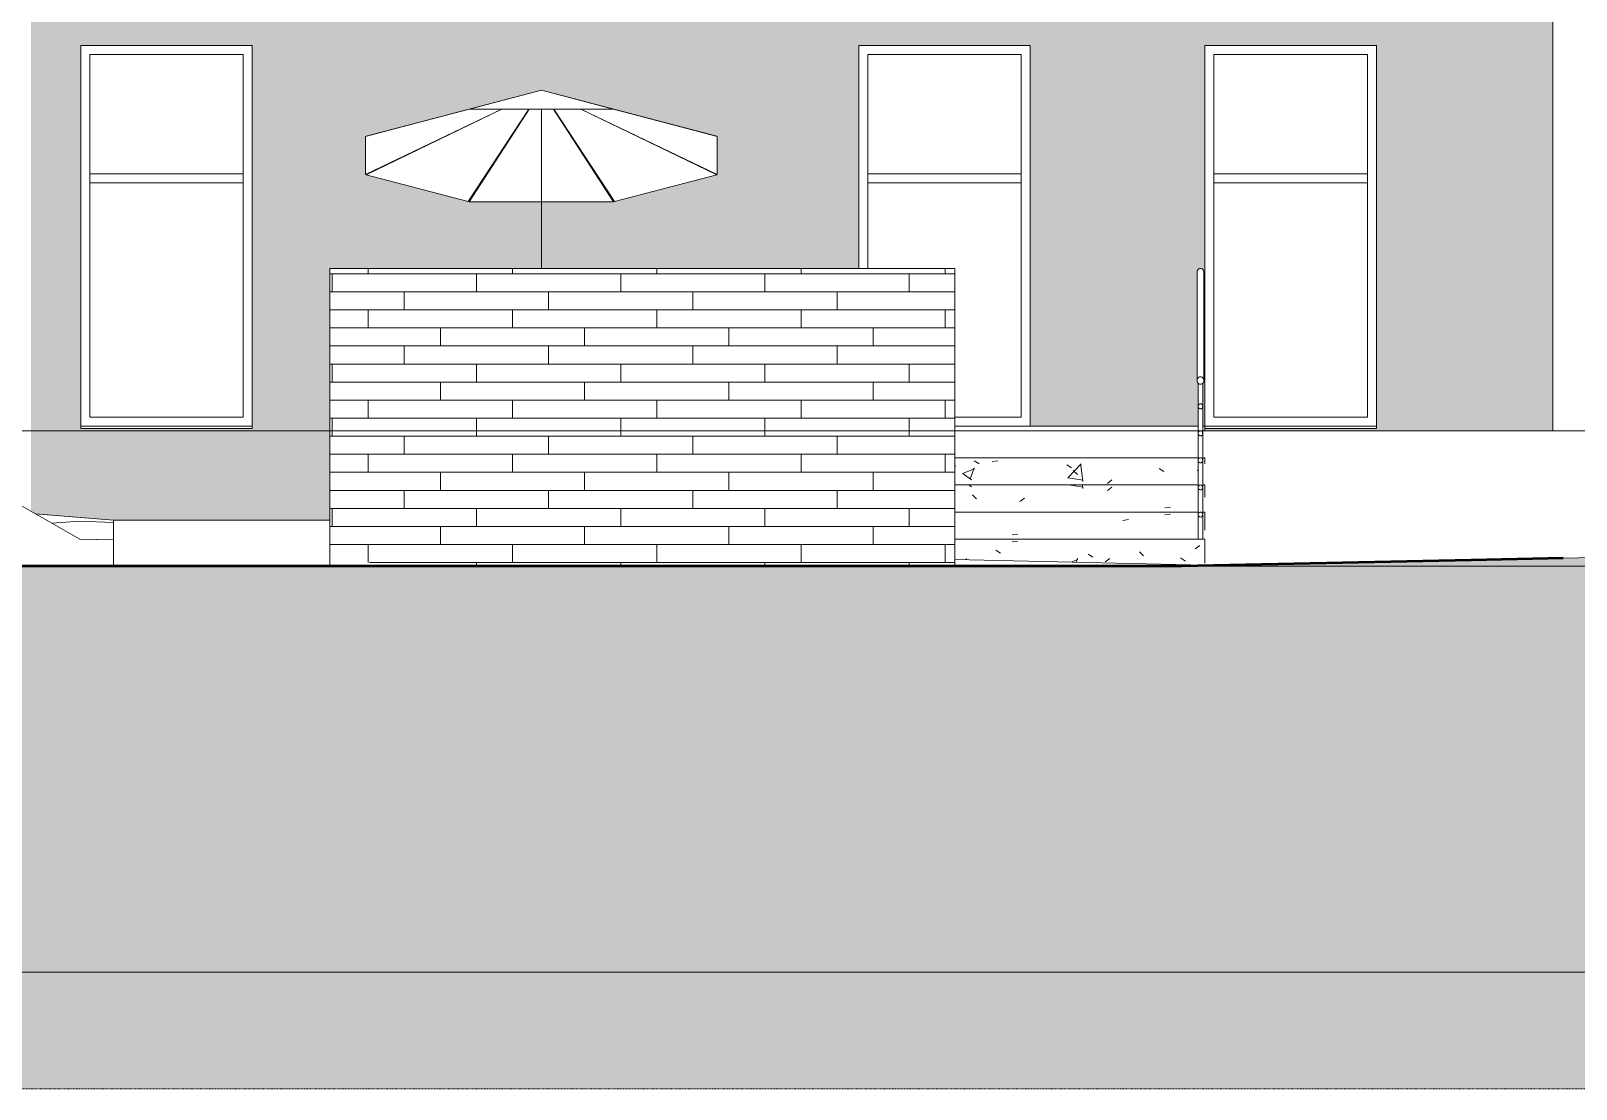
# Model space of a CAD drawing. Header units: inches. Extents: x 1747 to 7606, y -251 to 585.
# Drawn here: x 6112 to 6454.8, y -145.9 to 88.6 of the extents above; entities that cross this region are included whole.
import ezdxf

# ---------------------------------------------------------------- set-up
doc = ezdxf.new("R2010")
doc.units = ezdxf.units.IN
doc.header["$MEASUREMENT"] = 0
doc.linetypes.add('Aligning Line 1_8_', pattern=[0.25, 0.125, -0.125])
doc.linetypes.add('Grid Line 1_2_', pattern=[0.875, 0.5, -0.125, 0.125, -0.125])
for name, color, linetype, lineweight in [('0-3', 10, 'Continuous', 5), ('A-FLOR', 192, 'Continuous', 13), ('A-FLOR-HRAL', 11, 'Continuous', 9), ('A-FLOR-LEVL', 51, 'Continuous', 9), ('A-FLOR-LEVL-1', 51, 'Grid Line 1_2_', 9), ('A-GENM', 5, 'Continuous', 9), ('A-WALL', 113, 'Continuous', 13), ('A-WALL-PATT-1', 111, 'Continuous', 9), ('C-BLDG-PADS-1', 7, 'Continuous', 9), ('C-TOPO', 7, 'Continuous', 9), ('C-TOPO-1', 250, 'Continuous', 50), ('G-ANNO-SYMB', 111, 'Aligning Line 1_8_', 9), ('G-ANNO-SYMB-1', 147, 'Aligning Line 1_8_', 9), ('G-IMPT', 8, 'Continuous', 9), ('L-SITE', 91, 'Continuous', 9), ('S-STRS', 31, 'Continuous', 9)]:
    doc.layers.add(name, color=color, linetype=linetype, lineweight=lineweight)
pattern_1 = [(0, (6314.8326, -29.2), (0, 4), []), (90, (6314.8326, -29.2), (-8, 8), [4, -28]), (90, (6330.8326, -25.2), (-8, 8), [4, -28])]

# ---------------------------------------------------------------- blocks, each defined once
blk = doc.blocks.new('CTR - 2nd Phase_rvt-2-BUILDING ELEVATION - NORTH')
at = {"layer": 'A-FLOR-LEVL-1'}
for p, q in [((-12558.48, 0), (-9609.49, 0)), ((-12558.48, -30), (-9609.49, -30)), ((-12558.48, -120), (-9609.49, -120))]:
    blk.add_line(p, q, dxfattribs=at)
blk = doc.blocks.new('CTR  - Topography_rvt-2-BUILDING ELEVATION - NORTH')
at = {"layer": 'C-TOPO'}
h = blk.add_hatch(dxfattribs=at)
h.set_pattern_fill('FP_45', color=256, style=0, pattern_type=2)
h.set_pattern_definition([(0, (12, 0), (24, 24), [24, -24]), (0, (12, 9), (24, 24), [24, -24]), (0, (12, 18), (24, 24), [24, -24]), (90, (15, 21), (-24, 24), [24, -24]), (90, (24, 21), (-24, 24), [24, -24]), (90, (33, 21), (-24, 24), [24, -24])])
h.paths.add_polyline_path([(-12408.28, -145.91), (-9706.16, -145.91), (-9706.16, 4.72), (-9743.73, 2.58), (-9768.94, 2.2), (-9792.27, 0.09), (-9800.81, -1.14), (-9823.15, -1.14), (-9826.28, -1.52), (-9893.34, -4.3), (-9896.52, -5.01), (-9915.25, -12.61), (-9950.42, -20.49), (-9956.61, -23), (-10060.1, -17.59), (-10091.21, -21.29), (-10136.73, -22.07), (-10165.22, -22.67), (-10281.96, -24.6), (-10370.76, -26.59), (-10412.87, -26.71), (-10450.41, -27.55), (-10486.95, -27.6), (-10517.54, -27.24), (-10524.96, -27.24), (-10534.89, -27.12), (-10585.35, -27.54), (-10642.59, -27.26), (-10678.15, -26.98), (-10825.64, -29.97), (-10868.69, -30), (-12461.79, -30), (-12461.79, -145.91), (-12439.97, -145.91)], flags=0)
at = {"layer": 'A-FLOR-LEVL-1'}
for p, q in [((-12558.48, 0), (-9609.49, 0)), ((-12558.48, -120), (-9609.49, -120))]:
    blk.add_line(p, q, dxfattribs=at)
at = {"layer": 'C-BLDG-PADS-1'}
for p, q in [((-11078.46, -18.37), (-11061.11, -19.81)), ((-11061.11, -19.84), (-11013.11, -19.84))]:
    blk.add_line(p, q, dxfattribs=at)
at = {"layer": 'C-TOPO'}
for p, q in [((-11135.19, 14), (-11068.59, -24)), ((-10819.06, -0.01), (-10818.99, 0)), ((-10783.67, 0), (-10818.99, 0)), ((-10783.67, 0), (-10731.31, 0)), ((-11074.79, -20.46), (-11068.59, -20)), ((-11068.59, -20), (-11061.11, -20.3)), ((-11061.11, -20.3), (-11061.11, -24.17)), ((-11068.79, -23.97), (-11068.59, -24)), ((-11068.59, -24), (-11064.65, -24.1)), ((-11068.59, -24), (-11061.11, -24.17)), ((-11061.11, -25.68), (-11061.11, -24.17)), ((-10678.15, -26.98), (-10759.96, -28.66)), ((-11081.58, -30), (-11063.03, -30)), ((-11034.25, -30), (-11063.03, -30)), ((-10940.6, -30), (-11034.25, -30)), ((-10858.76, -30), (-10940.6, -30)), ((-10823.44, -29.95), (-10876.59, -30)), ((-10818.99, -29.77), (-10874.46, -28.49)), ((-10860.99, -30), (-10858.76, -30)), ((-10858.76, -30), (-10824.23, -29.97)), ((-10759.96, -28.66), (-10824.23, -29.97)), ((-10823.58, -29.97), (-10824.23, -29.97)), ((-10818.99, -29.86), (-10818.99, -29.77)), ((-10816.88, -29.82), (-10818.99, -29.77)), ((-10818.99, -29.77), (-10818.99, -29.86))]:
    blk.add_line(p, q, dxfattribs=at)
at = {"layer": 'C-TOPO-1'}
for p, q in [((-11063.03, -30), (-11081.58, -30)), ((-11034.25, -30), (-11063.03, -30)), ((-10940.6, -30), (-11034.25, -30)), ((-10858.76, -30), (-10940.6, -30)), ((-10824.23, -29.97), (-10858.76, -30)), ((-10759.96, -28.66), (-10824.23, -29.97)), ((-10739.52, -28.24), (-10759.96, -28.66))]:
    blk.add_line(p, q, dxfattribs=at)
at = {"layer": 'G-ANNO-SYMB-1'}
blk.add_line((-9742.88, 0), (-12461.79, 0), dxfattribs=at)
blk = doc.blocks.new('CTR - 1st Phase - Common Walls_rvt-2-BUILDING ELEVATION - NORTH')
at = {"layer": 'A-FLOR-LEVL-1'}
for p, q in [((-12558.48, 0), (-9609.49, 0)), ((-12558.48, -30), (-9609.49, -30)), ((-12558.48, -120), (-9609.49, -120))]:
    blk.add_line(p, q, dxfattribs=at)
at = {"layer": 'G-ANNO-SYMB-1'}
blk.add_line((-9706.16, 0), (-12461.79, 0), dxfattribs=at)
blk = doc.blocks.new('Outdoor Table01 - 02ZUTB01_dwg-V22-BUILDING ELEVATION - NORTH')
at = {"layer": 'G-IMPT'}
for p, q in [((-12157.79, 75.5), (-12196.68, 65.31)), ((-12157.79, 75.5), (-12174.05, 71.26)), ((-12157.79, 75.5), (-12173.79, 71.29)), ((-12157.79, 75.5), (-12141.79, 71.29)), ((-12157.79, 75.5), (-12118.9, 65.31)), ((-12157.79, 75.5), (-12141.53, 71.26)), ((-12196.79, 65.24), (-12173.79, 71.29)), ((-12166.58, 71.29), (-12196.79, 56.82)), ((-12166.52, 71.29), (-12196.68, 56.75)), ((-12174.05, 71.26), (-12196.68, 65.31)), ((-12160.56, 71.29), (-12174.05, 50.8)), ((-12160.51, 71.29), (-12173.79, 50.77)), ((-12141.79, 71.29), (-12173.79, 71.29)), ((-12157.79, 49.5), (-12157.79, 71.29)), ((-12157.79, 49.5), (-12157.79, 71.29)), ((-12155.07, 71.29), (-12141.79, 50.77)), ((-12155.02, 71.29), (-12141.53, 50.8)), ((-12149.06, 71.29), (-12118.9, 56.75)), ((-12149, 71.29), (-12118.79, 56.82)), ((-12141.79, 71.29), (-12118.79, 65.24)), ((-12118.9, 65.31), (-12141.53, 71.26)), ((-12196.79, 65.24), (-12196.79, 56.82)), ((-12118.79, 56.82), (-12118.79, 65.24)), ((-12196.68, 56.75), (-12174.05, 50.8)), ((-12141.53, 50.8), (-12118.9, 56.75)), ((-12173.79, 50.77), (-12141.79, 50.77)), ((-12157.79, 36), (-12157.79, 49.5)), ((-12157.79, 36), (-12157.79, 49.5))]:
    blk.add_line(p, q, dxfattribs=at)
blk = doc.blocks.new('Outdoor Table01 - Outdoor Table01-1899970-BUILDING ELEVATION - NORTH')
at = {"extrusion": (0, 0, -1), "zscale": -1}
blk.add_blockref('Outdoor Table01 - 02ZUTB01_dwg-V22-BUILDING ELEVATION - NORTH', (22279.58, 0), dxfattribs=at)
blk = doc.blocks.new('_THE_ WINDOW _ DOOR - Window - 1st Floor-V32-BUILDING ELEVATION - NORTH')
at = {"layer": 'A-GENM'}
for p, q in [((-10857.76, 85.38), (-10895.79, 85.38)), ((-10895.79, 85.38), (-10895.79, 36)), ((-10893.79, 36), (-10893.79, 83.38)), ((-10893.79, 83.38), (-10859.76, 83.38)), ((-10859.76, 83.38), (-10859.76, 3)), ((-10857.76, 1), (-10857.76, 85.38)), ((-10893.79, 57), (-10893.79, 55)), ((-10859.76, 57), (-10893.79, 57)), ((-10893.79, 55), (-10859.76, 55)), ((-10859.76, 55), (-10859.76, 57)), ((-10859.76, 3), (-10874.46, 3))]:
    blk.add_line(p, q, dxfattribs=at)
blk = doc.blocks.new('_THE_ WINDOW _ DOOR - Window - 1st Floor-V30-BUILDING ELEVATION - NORTH')
at = {"layer": 'A-GENM'}
for p, q in [((-10242.99, 85.38), (-10281.01, 85.38)), ((-10281.01, 85.38), (-10281.01, 1)), ((-10279.01, 3), (-10279.01, 83.38)), ((-10279.01, 83.38), (-10244.99, 83.38)), ((-10244.99, 83.38), (-10244.99, 3)), ((-10242.99, 1), (-10242.99, 85.38)), ((-10279.01, 57), (-10279.01, 55)), ((-10244.99, 57), (-10279.01, 57)), ((-10279.01, 55), (-10244.99, 55)), ((-10244.99, 55), (-10244.99, 57)), ((-10281.01, 1), (-10281.01, 0.5)), ((-10281.01, 1), (-10242.99, 1)), ((-10281.01, 0.5), (-10242.99, 0.5)), ((-10244.99, 3), (-10279.01, 3)), ((-10242.99, 0.5), (-10242.99, 1))]:
    blk.add_line(p, q, dxfattribs=at)
blk = doc.blocks.new('Ramp - Ramp-1928643-BUILDING ELEVATION - NORTH')
at = {"layer": 'A-FLOR-LEVL'}
for p, q in [((-11298.99, -0.02), (-11198.42, -8.4)), ((-11298.82, -3.04), (-11298.99, -3.03)), ((-11078.4, -18.4), (-11061.11, -19.84)), ((-11061.11, -19.84), (-11061.11, -20.3)), ((-11013.11, -19.84), (-11061.11, -19.84)), ((-11061.11, -19.84), (-11013.11, -19.84)), ((-11061.11, -25.68), (-11061.11, -30)), ((-11013.11, -30), (-11013.11, -26.98))]:
    blk.add_line(p, q, dxfattribs=at)
blk = doc.blocks.new('Railing - 1_-1411116-BUILDING ELEVATION - NORTH')
at = {"layer": 'A-FLOR-HRAL'}
for p, q in [((-10820.49, 10.57), (-10820.49, -24)), ((-10819.49, -24), (-10819.49, 10.57))]:
    blk.add_line(p, q, dxfattribs=at)
at = {"layer": 'A-FLOR-HRAL', "flags": 128}
for points in [[(-10820.03, 10.32), (-10820.1, 10.33), (-10820.3, 10.38), (-10820.44, 10.46), (-10820.48, 10.52)], [(-10819.5, 10.52), (-10819.54, 10.46), (-10819.68, 10.38), (-10819.88, 10.33), (-10819.95, 10.32)]]:
    blk.add_lwpolyline(points, dxfattribs=at)
blk = doc.blocks.new('Railing - Railing-1929021-BUILDING ELEVATION - NORTH')
at = {"layer": 'A-FLOR-HRAL'}
for p, q in [((-10820.49, 6.47), (-10820.49, 5.44)), ((-10819.49, 5.44), (-10819.49, 6.47)), ((-10820.49, 0.47), (-10820.49, -0.56)), ((-10819.49, -0.56), (-10819.49, 0.47)), ((-10820.49, -5.53), (-10820.49, -6.56)), ((-10819.49, -6.56), (-10819.49, -5.53)), ((-10820.49, -11.52), (-10820.49, -12.56)), ((-10819.49, -12.56), (-10819.49, -11.52)), ((-10820.49, -17.52), (-10820.49, -18.56)), ((-10819.49, -18.56), (-10819.49, -17.52))]:
    blk.add_line(p, q, dxfattribs=at)
at = {"layer": 'A-FLOR-HRAL', "flags": 128}
for points in [[(-10819.49, 5.44), (-10819.51, 5.59), (-10819.56, 5.72), (-10819.64, 5.84), (-10819.74, 5.93), (-10819.86, 5.98), (-10819.99, 6), (-10820.12, 5.98), (-10820.24, 5.93), (-10820.34, 5.84), (-10820.42, 5.72), (-10820.47, 5.59), (-10820.49, 5.44)], [(-10820.49, 5.44), (-10820.47, 5.3), (-10820.42, 5.16), (-10820.34, 5.05), (-10820.24, 4.96), (-10820.12, 4.9), (-10819.99, 4.88), (-10819.86, 4.9), (-10819.74, 4.96), (-10819.64, 5.05), (-10819.56, 5.16), (-10819.51, 5.3), (-10819.49, 5.44)], [(-10819.49, -0.56), (-10819.51, -0.41), (-10819.56, -0.28), (-10819.64, -0.16), (-10819.74, -0.07), (-10819.86, -0.02), (-10819.99, 0), (-10820.12, -0.02), (-10820.24, -0.07), (-10820.34, -0.16), (-10820.42, -0.28), (-10820.47, -0.41), (-10820.49, -0.56)], [(-10820.49, -0.56), (-10820.47, -0.7), (-10820.42, -0.84), (-10820.34, -0.95), (-10820.24, -1.04), (-10820.12, -1.1), (-10819.99, -1.12), (-10819.86, -1.1), (-10819.74, -1.04), (-10819.64, -0.95), (-10819.56, -0.84), (-10819.51, -0.7), (-10819.49, -0.56)], [(-10819.49, -6.56), (-10819.51, -6.41), (-10819.56, -6.28), (-10819.64, -6.16), (-10819.74, -6.07), (-10819.86, -6.02), (-10819.99, -6), (-10820.12, -6.02), (-10820.24, -6.07), (-10820.34, -6.16), (-10820.42, -6.28), (-10820.47, -6.41), (-10820.49, -6.56)], [(-10820.49, -6.56), (-10820.47, -6.7), (-10820.42, -6.84), (-10820.34, -6.95), (-10820.24, -7.04), (-10820.12, -7.1), (-10819.99, -7.12), (-10819.86, -7.1), (-10819.74, -7.04), (-10819.64, -6.95), (-10819.56, -6.84), (-10819.51, -6.7), (-10819.49, -6.56)], [(-10819.49, -12.56), (-10819.51, -12.41), (-10819.56, -12.28), (-10819.64, -12.16), (-10819.74, -12.07), (-10819.86, -12.02), (-10819.99, -12), (-10820.12, -12.02), (-10820.24, -12.07), (-10820.34, -12.16), (-10820.42, -12.28), (-10820.47, -12.41), (-10820.49, -12.56)], [(-10820.49, -12.56), (-10820.47, -12.7), (-10820.42, -12.84), (-10820.34, -12.95), (-10820.24, -13.04), (-10820.12, -13.1), (-10819.99, -13.12), (-10819.86, -13.1), (-10819.74, -13.04), (-10819.64, -12.95), (-10819.56, -12.84), (-10819.51, -12.7), (-10819.49, -12.56)], [(-10819.49, -18.56), (-10819.51, -18.41), (-10819.56, -18.28), (-10819.64, -18.16), (-10819.74, -18.07), (-10819.86, -18.02), (-10819.99, -18), (-10820.12, -18.02), (-10820.24, -18.07), (-10820.34, -18.16), (-10820.42, -18.28), (-10820.47, -18.41), (-10820.49, -18.56)], [(-10820.49, -18.56), (-10820.47, -18.7), (-10820.42, -18.84), (-10820.34, -18.95), (-10820.24, -19.04), (-10820.12, -19.1), (-10819.99, -19.12), (-10819.86, -19.1), (-10819.74, -19.04), (-10819.64, -18.95), (-10819.56, -18.84), (-10819.51, -18.7), (-10819.49, -18.56)]]:
    blk.add_lwpolyline(points, dxfattribs=at)
blk.add_blockref('Railing - 1_-1411116-BUILDING ELEVATION - NORTH', (0, 0))
blk = doc.blocks.new('Top Rail Type - Top Rail_Internal_-1929038-BUILDING ELEVATION - NORTH')
at = {"layer": 'A-FLOR-HRAL'}
for p, q in [((-10820.74, 35.16), (-10820.74, 11.16)), ((-10819.24, 11.16), (-10819.24, 35.16))]:
    blk.add_line(p, q, dxfattribs=at)
at = {"layer": 'A-FLOR-HRAL', "flags": 128}
for points in [[(-10820.74, 35.16), (-10820.71, 35.38), (-10820.64, 35.58), (-10820.52, 35.75), (-10820.36, 35.89), (-10820.18, 35.97), (-10819.99, 36), (-10819.8, 35.97), (-10819.61, 35.89), (-10819.46, 35.75), (-10819.34, 35.58), (-10819.26, 35.38), (-10819.24, 35.16)], [(-10819.24, 11.16), (-10819.26, 11.38), (-10819.34, 11.58), (-10819.46, 11.75), (-10819.61, 11.89), (-10819.8, 11.97), (-10819.99, 12), (-10820.18, 11.97), (-10820.36, 11.89), (-10820.52, 11.75), (-10820.64, 11.58), (-10820.71, 11.38), (-10820.74, 11.16)], [(-10820.74, 11.16), (-10820.71, 10.94), (-10820.64, 10.74), (-10820.52, 10.57), (-10820.36, 10.44), (-10820.18, 10.35), (-10819.99, 10.32), (-10819.8, 10.35), (-10819.61, 10.44), (-10819.46, 10.57), (-10819.34, 10.74), (-10819.26, 10.94), (-10819.24, 11.16)]]:
    blk.add_lwpolyline(points, dxfattribs=at)
blk = doc.blocks.new('_THE_ WINDOW _ DOOR - Window - 1st Floor-V39-BUILDING ELEVATION - NORTH')
at = {"layer": 'A-GENM'}
for p, q in [((-10780.96, 85.38), (-10818.99, 85.38)), ((-10818.99, 85.38), (-10818.99, 1)), ((-10816.99, 3), (-10816.99, 83.38)), ((-10816.99, 83.38), (-10782.96, 83.38)), ((-10782.96, 83.38), (-10782.96, 3)), ((-10780.96, 1), (-10780.96, 85.38)), ((-10816.99, 57), (-10816.99, 55)), ((-10782.96, 57), (-10816.99, 57)), ((-10816.99, 55), (-10782.96, 55)), ((-10782.96, 55), (-10782.96, 57)), ((-10818.99, 1), (-10780.96, 1)), ((-10818.99, 0.5), (-10780.96, 0.5)), ((-10782.96, 3), (-10816.99, 3)), ((-10780.96, 0.5), (-10780.96, 1))]:
    blk.add_line(p, q, dxfattribs=at)
blk = doc.blocks.new('077123 - Manufactured Gutters and Downspouts - 077123 - Manufactured Gutters and Downspouts-V43-BUILDING ELEVATION - NORTH')
at = {"layer": 'A-GENM'}
blk.add_line((-11403.18, 0), (-11403.18, 91.91), dxfattribs=at)

msp = doc.modelspace()

# ---------------------------------------------------------------- hatches: boundary and pattern name
at = {"layer": 'A-WALL-PATT-1'}
h = msp.add_hatch(dxfattribs=at)
h.set_pattern_fill('FP_65', color=256, style=0, pattern_type=2)
h.set_pattern_definition([(0, (5762.3446, -29.2), (0, 4), []), (90, (5762.3446, -29.2), (-8, 8), [4, -28]), (90, (5778.3446, -25.2), (-8, 8), [4, -28])])
h.paths.add_polyline_path([(6159.91, -19.84), (6178.31, -19.84), (6178.31, 36), (6295.63, 36), (6295.63, 85.38), (6333.66, 85.38), (6333.66, 1), (6370.93, 1), (6370.9, 10.57), (6370.78, 10.74), (6370.71, 10.94), (6370.68, 11.38), (6370.71, 35.38), (6370.78, 35.58), (6371, 35.84), (6371.18, 35.95), (6371.32, 35.98), (6371.54, 35.98), (6371.74, 35.92), (6371.88, 35.82), (6371.96, 35.75), (6372.08, 35.58), (6372.16, 35.38), (6372.18, 35.16), (6372.16, 10.94), (6372.08, 10.74), (6371.93, 10.46), (6371.93, 1), (6372.43, 1), (6372.43, 85.38), (6410.46, 85.38), (6410.46, 0.5), (6372.43, 0.5), (6372.43, 0), (6449.61, 0), (6449.61, 105.75), (6112.01, 105.75), (6112.01, -17.82), (6112.96, -18.37), (6130.31, -19.84), (6157.17, -19.84)], flags=0)
h.paths.add_polyline_path([(6104.01, -13.26), (6104.01, 105.75), (5796.24, 105.75), (5796.24, 97.38), (6026.83, 97.38), (6026.83, 3.59), (6056.23, 14), (6100.11, -11.04)], flags=0)
h.paths.add_polyline_path([(5993.05, -8.38), (6016.71, 0), (5892.43, 0), (5992.55, -8.34)], flags=0)
h.paths.add_polyline_path([(5762.34, 0), (5788.24, 0), (5788.24, 105.75), (5762.34, 105.75), (5762.34, 1.3)], flags=0)
h.paths.add_polyline_path([(6460.11, 0), (6756.43, 0), (6756.43, 0.5), (6718.41, 0.5), (6718.41, 85.38), (6756.43, 85.38), (6756.43, 105.75), (6457.61, 105.75), (6457.61, 0)], flags=0)
h.paths.add_polyline_path([(6764.43, 0), (6967.88, 0), (6967.88, 1), (6968.13, 1), (6968.1, 10.57), (6967.98, 10.74), (6967.91, 10.94), (6967.88, 11.38), (6967.91, 35.38), (6967.98, 35.58), (6968.2, 35.84), (6968.38, 35.95), (6968.58, 35.99), (6968.74, 35.98), (6968.94, 35.92), (6969.08, 35.82), (6969.16, 35.75), (6969.28, 35.58), (6969.36, 35.38), (6969.38, 35.16), (6969.36, 10.94), (6969.28, 10.74), (6969.13, 10.46), (6969.13, 1), (6986.83, 1), (6986.83, 85.38), (7024.86, 85.38), (7024.86, 36), (7025.23, 36), (7025.23, 85.38), (7063.26, 85.35), (7063.26, 73.84), (7063.63, 73.94), (7063.63, 105.75), (6764.43, 105.75), (6764.43, 0.42)], flags=0)
h.paths.add_polyline_path([(6494.96, 0.5), (6488.01, 0.5), (6488.01, 85.38), (6564.06, 85.38), (6564.06, 0.5), (6516.48, 0.5)], flags=0)
h.paths.add_polyline_path([(6150.5, 0.5), (6123.06, 0.5), (6123.06, 85.38), (6161.08, 85.38), (6161.08, 0.5)], flags=0)
h.paths.add_polyline_path([(6602.46, 0.5), (6564.43, 0.5), (6564.43, 85.38), (6602.46, 85.38), (6602.46, 1)], flags=0)
h.paths.add_polyline_path([(6679.63, 0.5), (6679.63, 85.38), (6717.66, 85.38), (6717.66, 0.5), (6688.71, 0.5)], flags=0)
h.paths.add_polyline_path([(6925.52, 0.5), (6910.41, 0.5), (6910.41, 85.38), (6948.43, 85.38), (6948.43, 0.5), (6947.05, 0.5)], flags=0)
h.paths.add_polyline_path([(7140.06, 36), (7181.33, 36), (7181.33, 105.75), (7071.63, 105.75), (7071.63, 74.98), (7102.03, 67.02), (7102.03, 85.38), (7140.06, 85.38), (7140.06, 64.38)], flags=0)
h.paths.add_polyline_path([(7097.75, 36), (7102.03, 36), (7102.03, 55.04), (7085.9, 50.8), (7072.36, 71.29), (7085.63, 50.77), (7071.63, 50.77), (7071.63, 36), (7085.81, 36)], flags=0)
h.paths.add_polyline_path([(7063.63, 36), (7063.63, 50.77), (7063.26, 50.77), (7063.26, 36)], flags=0)
h.paths.add_polyline_path([(6225.23, 75.5), (6241.5, 71.26), (6236.62, 72.52)], flags=0)
h.paths.add_polyline_path([(6236.62, 50.77), (6209.25, 50.8), (6222.46, 71.29), (6208.97, 50.8), (6186.34, 56.75), (6216.44, 71.29), (6186.23, 56.82), (6186.23, 65.24), (6225.23, 75.5), (6264.23, 65.24), (6264.23, 56.82), (6236.62, 70.01), (6264.12, 56.75), (6241.5, 50.8), (6227.96, 71.29), (6241.23, 50.77)], flags=0)
h.paths.add_polyline_path([(7102.03, 59.88), (7102.03, 59.98), (7078.36, 71.29), (7097.75, 61.94)], flags=0)
h.paths.add_polyline_path([(7063.26, 65.65), (7063.63, 66.23), (7063.63, 66.39), (7063.26, 65.82)], flags=0)
h.paths.add_polyline_path([(7102.03, 66.97), (7102.03, 67.01), (7097.75, 68.1)], flags=0)
h = msp.add_hatch(dxfattribs=at)
h.set_pattern_fill('FP_54', color=256, style=0, pattern_type=2)
h.set_pattern_definition(pattern_1)
h.paths.add_polyline_path([(6178.31, -30), (6178.31, -28.97), (6182.56, -29.08), (6182.56, 36), (6178.31, 36), (6178.31, -30)], flags=0)
h = msp.add_hatch(dxfattribs=at)
h.set_pattern_fill('FP_54', color=256, style=0, pattern_type=2)
h.set_pattern_definition(pattern_1)
h.paths.add_polyline_path([(6279.67, -30), (6316.96, -30), (6316.96, 36), (6182.56, 36), (6182.56, -29.08), (6219.39, -30), (6250.82, -30)], flags=0)
at = {"layer": 'S-STRS'}
h = msp.add_hatch(dxfattribs=at)
h.set_pattern_fill('FP_53', color=256, style=0, pattern_type=2)
h.set_pattern_definition([(49.781, (17203.422, 16.06), (27.542763, -2.39092), [2.867, -31.537]), (355.038, (17203.422, 16.06), (-5.32791, 28.66125), [2.304, -25.343]), (100.531, (17205.717, 15.86), (22.214947, 26.26965), [2.429, -26.723]), (45.962, (17203.42, 23.68), (40.98173, -6.30683), [4.303, -47.329]), (96.687, (17206.837, 23.155), (35.89096, 37.11785), [3.643, -40.078]), (351.251, (17203.42, 23.68), (35.89144, 37.11759), [3.455, -38.009]), (20.852, (17207.262, 21.775), (22.920947, -15.340956), [2.877, -31.649]), (326.206, (17207.262, 21.775), (9.34303, 27.63074), [2.298, -25.283]), (71.317, (17209.172, 20.497), (32.26478, 12.28913), [2.431, -26.737]), (37.286, (17203.422, 16.06), (0.467294, 12.684528), [1.264, -23.702, 1.264, -24.391, -25.367]), (37.286, (17203.422, 16.06), (0.467294, 12.684528), [-50.62, 1.264, -24.104]), (7.443, (17203.422, 16.06), (10.101368, 15.028153), [1.267, -13.4, 1.267, -23.191, -9.695]), (7.443, (17203.422, 16.06), (10.101368, 15.028153), [-39.124, 1.267, -8.428]), (327.701, (17194.859, 16.06), (20.498663, -0.85914), [1.264, -8.314, 1.264, -28.621, -39.656]), (327.701, (17194.859, 16.06), (20.498663, -0.85914), [-39.464, 1.264, -38.391]), (317.721, (17191.019, 16.06), (22.394505, 3.814535), [1.263, -11.173, 1.263, -18.558, -28.125]), (317.721, (17191.019, 16.06), (22.394505, 3.814535), [-32.257, 1.263, -26.862])])
h.paths.add_polyline_path([(6316.96, -12), (6370.93, -12), (6370.93, -6), (6316.96, -6)], flags=0)
h.paths.add_polyline_path([(6371.93, -10.58), (6372.43, -7.34), (6372.43, -6), (6371.93, -6), (6371.93, -9.22)], flags=0)
h = msp.add_hatch(dxfattribs=at)
h.set_pattern_fill('FP_52', color=256, style=0, pattern_type=2)
h.set_pattern_definition([(49.781, (17203.422, 14.49), (27.542763, -2.39092), [2.867, -31.537]), (355.038, (17203.422, 14.49), (-5.32791, 28.66125), [2.304, -25.343]), (100.531, (17205.717, 14.29), (22.214947, 26.26965), [2.429, -26.723]), (45.962, (17203.42, 22.11), (40.98173, -6.30683), [4.303, -47.329]), (96.687, (17206.837, 21.586), (35.89096, 37.11785), [3.643, -40.078]), (351.251, (17203.42, 22.11), (35.89144, 37.11759), [3.455, -38.009]), (20.852, (17207.262, 20.206), (22.920947, -15.340956), [2.877, -31.649]), (326.206, (17207.262, 20.206), (9.34303, 27.63074), [2.298, -25.283]), (71.317, (17209.172, 18.928), (32.26478, 12.28913), [2.431, -26.737]), (37.286, (17203.422, 14.49), (0.467294, 12.684528), [1.264, -23.702, 1.264, -24.391, -25.367]), (37.286, (17203.422, 14.49), (0.467294, 12.684528), [-50.62, 1.264, -24.104]), (7.443, (17203.422, 14.49), (10.101368, 15.028153), [1.267, -13.4, 1.267, -23.191, -9.695]), (7.443, (17203.422, 14.49), (10.101368, 15.028153), [-39.124, 1.267, -8.428]), (327.701, (17194.859, 14.49), (20.498663, -0.85914), [1.264, -8.314, 1.264, -28.621, -39.656]), (327.701, (17194.859, 14.49), (20.498663, -0.85914), [-39.464, 1.264, -38.391]), (317.721, (17191.019, 14.49), (22.394505, 3.814535), [1.263, -11.173, 1.263, -18.558, -28.125]), (317.721, (17191.019, 14.49), (22.394505, 3.814535), [-32.257, 1.263, -26.862])])
h.paths.add_polyline_path([(6316.96, -18), (6370.93, -18), (6370.93, -12), (6316.96, -12)], flags=0)
h.paths.add_polyline_path([(6371.93, -17.92), (6372.43, -14.48), (6372.43, -12), (6371.93, -12), (6371.93, -14.69)], flags=0)
h = msp.add_hatch(dxfattribs=at)
h.set_pattern_fill('FP_51', color=256, style=0, pattern_type=2)
h.set_pattern_definition([(49.781, (17203.422, 12.92), (27.542763, -2.39092), [2.867, -31.537]), (355.038, (17203.422, 12.92), (-5.32791, 28.66125), [2.304, -25.343]), (100.531, (17205.717, 12.722), (22.214947, 26.26965), [2.429, -26.723]), (45.962, (17203.42, 20.542), (40.98173, -6.30683), [4.303, -47.329]), (96.687, (17206.837, 20.016), (35.89096, 37.11785), [3.643, -40.078]), (351.251, (17203.42, 20.54), (35.89144, 37.11759), [3.455, -38.009]), (20.852, (17207.262, 18.637), (22.920947, -15.340956), [2.877, -31.649]), (326.206, (17207.262, 18.637), (9.34303, 27.63074), [2.298, -25.283]), (71.317, (17209.172, 17.358), (32.26478, 12.28913), [2.431, -26.737]), (37.286, (17203.422, 12.921), (0.467294, 12.684528), [1.264, -23.702, 1.264, -24.391, -25.367]), (37.286, (17203.422, 12.921), (0.467294, 12.684528), [-50.62, 1.264, -24.104]), (7.443, (17203.422, 12.921), (10.101368, 15.028153), [1.267, -13.4, 1.267, -23.191, -9.695]), (7.443, (17203.422, 12.921), (10.101368, 15.028153), [-39.124, 1.267, -8.428]), (327.701, (17194.859, 12.921), (20.498663, -0.85914), [1.264, -8.314, 1.264, -28.621, -39.656]), (327.701, (17194.859, 12.921), (20.498663, -0.85914), [-39.464, 1.264, -38.391]), (317.721, (17191.019, 12.921), (22.394505, 3.814535), [1.263, -11.173, 1.263, -18.558, -28.125]), (317.721, (17191.019, 12.921), (22.394505, 3.814535), [-32.257, 1.263, -26.862])])
h.paths.add_polyline_path([(6316.96, -24), (6370.93, -24), (6370.93, -18), (6316.96, -18), (6316.96, -19.73)], flags=0)
h.paths.add_polyline_path([(6371.93, -24), (6372.13, -24), (6372.43, -22.02), (6372.43, -18), (6371.93, -18), (6371.93, -23.19)], flags=0)
h = msp.add_hatch(dxfattribs=at)
h.set_pattern_fill('FP_50', color=256, style=0, pattern_type=2)
h.set_pattern_definition([(49.781, (17203.422, 11.352), (27.542763, -2.39092), [2.867, -31.537]), (355.038, (17203.422, 11.352), (-5.32791, 28.66125), [2.304, -25.343]), (100.531, (17205.717, 11.153), (22.214947, 26.26965), [2.429, -26.723]), (45.962, (17203.42, 18.973), (40.98173, -6.30683), [4.303, -47.329]), (96.687, (17206.837, 18.447), (35.89096, 37.11785), [3.643, -40.078]), (351.251, (17203.42, 18.973), (35.89144, 37.11759), [3.455, -38.009]), (20.852, (17207.262, 17.068), (22.920947, -15.340956), [2.877, -31.649]), (326.206, (17207.262, 17.068), (9.34303, 27.63074), [2.298, -25.283]), (71.317, (17209.172, 15.79), (32.26478, 12.28913), [2.431, -26.737]), (37.286, (17203.422, 11.352), (0.467294, 12.684528), [1.264, -23.702, 1.264, -24.391, -25.367]), (37.286, (17203.422, 11.352), (0.467294, 12.684528), [-50.62, 1.264, -24.104]), (7.443, (17203.422, 11.352), (10.101368, 15.028153), [1.267, -13.4, 1.267, -23.191, -9.695]), (7.443, (17203.422, 11.352), (10.101368, 15.028153), [-39.124, 1.267, -8.428]), (327.701, (17194.859, 11.352), (20.498663, -0.85914), [1.264, -8.314, 1.264, -28.621, -39.656]), (327.701, (17194.859, 11.352), (20.498663, -0.85914), [-39.464, 1.264, -38.391]), (317.721, (17191.019, 11.352), (22.394505, 3.814535), [1.263, -11.173, 1.263, -18.558, -28.125]), (317.721, (17191.019, 11.352), (22.394505, 3.814535), [-32.257, 1.263, -26.862])])
h.paths.add_polyline_path([(6372.37, -29.77), (6372.43, -29.36), (6372.43, -24), (6316.96, -24), (6316.96, -28.49), (6372.08, -29.76)], flags=0)

# ---------------------------------------------------------------- linework, layer by layer
at = {"layer": 'A-FLOR'}
for p, q in [((6316.96, 1), (6370.93, 1)), ((6316.96, 0), (6370.93, 0)), ((6371.93, 1), (6372.43, 1)), ((6371.93, 0), (6372.43, 0)), ((6372.43, 0), (6372.43, 1))]:
    msp.add_line(p, q, dxfattribs=at)
at = {"layer": 'A-FLOR-LEVL-1'}
for p, q in [((4633.69, 0), (7581.18, 0)), ((4633.69, -30), (7581.18, -30)), ((4633.69, -120), (7581.18, -120))]:
    msp.add_line(p, q, dxfattribs=at)
at = {"layer": 'A-WALL'}
for p, q in [((6178.31, -26.98), (6178.31, 36)), ((6316.96, 36), (6178.31, 36)), ((6316.96, -30), (6316.96, 36)), ((6123.06, 0.5), (6123.06, 1)), ((6161.08, 0.5), (6123.06, 0.5)), ((6161.08, 1), (6161.08, 0.5)), ((6410.46, 0.5), (6372.43, 0.5)), ((6410.46, 1), (6410.46, 0.5))]:
    msp.add_line(p, q, dxfattribs=at)
at = {"layer": 'G-ANNO-SYMB'}
for p, q in [((7485.26, 0), (4729.63, 0)), ((7485.18, -145.84), (4729.63, -145.84))]:
    msp.add_line(p, q, dxfattribs=at)
at = {"layer": 'S-STRS'}
for p, q in [((6316.96, -6), (6370.93, -6)), ((6371.93, -6), (6372.43, -6)), ((6372.43, -6), (6372.43, -7.34)), ((6316.96, -12), (6370.93, -12)), ((6371.93, -12), (6372.43, -12)), ((6372.43, -12), (6372.43, -14.68)), ((6316.96, -18), (6370.93, -18)), ((6371.93, -18), (6372.43, -18)), ((6372.43, -18), (6372.43, -22.02)), ((6372.43, -24), (6316.96, -24)), ((6372.43, -29.36), (6372.43, -24))]:
    msp.add_line(p, q, dxfattribs=at)

# ---------------------------------------------------------------- block references
at = {"layer": '0-3'}
for name in ['CTR - 2nd Phase_rvt-2-BUILDING ELEVATION - NORTH', 'CTR - 1st Phase - Common Walls_rvt-2-BUILDING ELEVATION - NORTH', 'CTR  - Topography_rvt-2-BUILDING ELEVATION - NORTH']:
    msp.add_blockref(name, (17191.42, 0), dxfattribs=at)
at = {"layer": 'A-FLOR-HRAL'}
for name in ['Top Rail Type - Top Rail_Internal_-1929038-BUILDING ELEVATION - NORTH', 'Railing - Railing-1929021-BUILDING ELEVATION - NORTH']:
    msp.add_blockref(name, (17191.42, 0), dxfattribs=at)
at = {"layer": 'A-FLOR-LEVL'}
msp.add_blockref('Ramp - Ramp-1928643-BUILDING ELEVATION - NORTH', (17191.42, 0), dxfattribs=at)
at = {"layer": 'A-GENM'}
for name, p in [('077123 - Manufactured Gutters and Downspouts - 077123 - Manufactured Gutters and Downspouts-V43-BUILDING ELEVATION - NORTH', (17852.78, 0)), ('_THE_ WINDOW _ DOOR - Window - 1st Floor-V30-BUILDING ELEVATION - NORTH', (16404.07, 0)), ('_THE_ WINDOW _ DOOR - Window - 1st Floor-V32-BUILDING ELEVATION - NORTH', (17191.42, 0)), ('_THE_ WINDOW _ DOOR - Window - 1st Floor-V39-BUILDING ELEVATION - NORTH', (17191.42, 0))]:
    msp.add_blockref(name, p, dxfattribs=at)
at = {"layer": 'L-SITE'}
msp.add_blockref('Outdoor Table01 - Outdoor Table01-1899970-BUILDING ELEVATION - NORTH', (16347.02, 0), dxfattribs=at)

doc.saveas('drawing.dxf')
